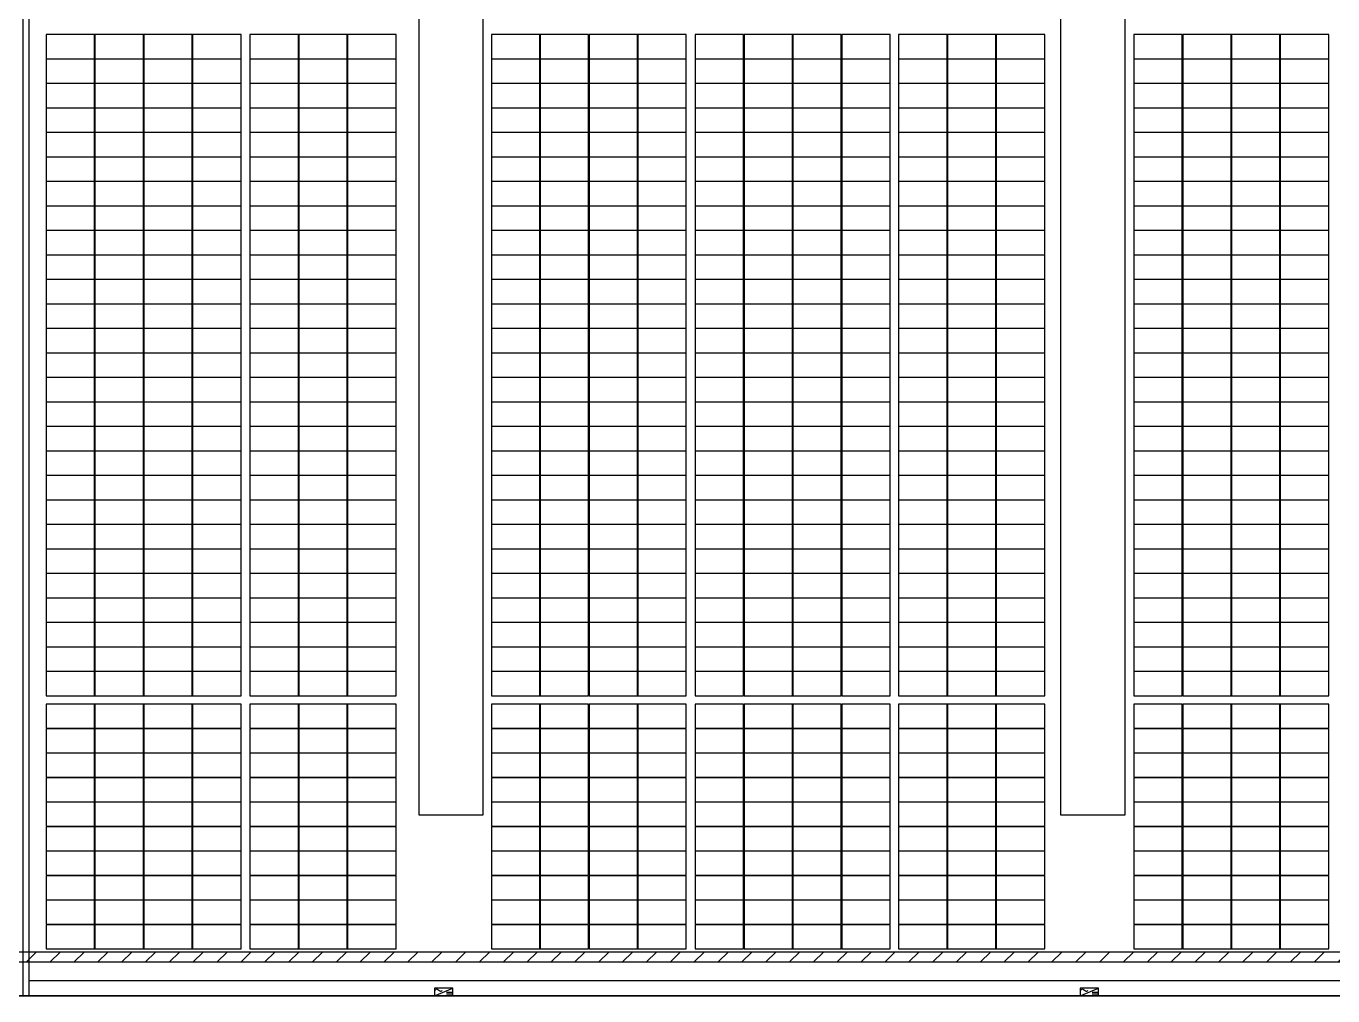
# Model space of a CAD drawing. Header units: millimetres. Extents: x 1218 to 2690, y 1163 to 1758.
# Drawn here: x 1961.8 to 2023.3, y 1336.4 to 1382.1 of the extents above; entities that cross this region are included whole.
import ezdxf

# ---------------------------------------------------------------- set-up
doc = ezdxf.new("R2010")
doc.units = ezdxf.units.MM
for name, color, linetype in [('WALL', 9, 'Continuous'), ('单元区域外轮廓', 7, 'ByLayer'), ('屋脊线', 7, 'ByLayer'), ('组件', 7, 'ByLayer'), ('运维走道板', 1, 'Continuous'), ('逆变器', 7, 'ByLayer'), ('障碍物', 7, 'ByLayer')]:
    doc.layers.add(name, color=color, linetype=linetype)

# ---------------------------------------------------------------- blocks, each defined once
blk = doc.blocks.new('DT1')
at = {"layer": 'WALL'}
blk.add_line((78159.9, 1865403.7), (1243359.9, 1865403.7), dxfattribs=at)
blk.add_lwpolyline([(754509.9, 1865403.7), (754509.9, 2022803.7), (754209.9, 2022803.7), (754209.9, 1865403.7)], close=True, dxfattribs=at)
for points in [[(775859.9, 1930603.7), (775859.9, 1873903.7), (772859.9, 1873903.7), (772859.9, 1930603.7), (775859.9, 1930603.7)], [(806059.9, 1927803.7), (806059.9, 1873903.7), (803059.9, 1873903.7), (803059.9, 1927803.7), (806059.9, 1927803.7)], [(875409.9, 1866103.7), (754509.9, 1866103.7)]]:
    blk.add_lwpolyline(points, dxfattribs=at)
blk = doc.blocks.new('*U582')
at = {"layer": '单元区域外轮廓', "color": 2}
blk.add_polyline3d([(582600, -78700, 12000), (-582600, -78700, 12000), (-582600, 78700, 12000), (582600, 78700, 12000)], close=True, dxfattribs=at)
at = {"flags": 1}
for tag in ['unit_id', 'unit_name', 'parapet_height', 'ground_elevation', 'is_enable_parapet']:
    blk.add_attdef(tag, (0, 0), '', height=2.5, dxfattribs=at)
blk = doc.blocks.new('*U583')
at = {"layer": '屋脊线', "color": 30}
blk.add_line((-582600, -78700, 12000), (582600, -78700, 12000), dxfattribs=at)
at = {"flags": 1}
for tag in ['unit_id', 'unit_name']:
    blk.add_attdef(tag, (0, 0), '', height=2.5, dxfattribs=at)
blk = doc.blocks.new('*U584')
at = {"color": 0}
blk.add_polyline3d([(0, 0, 0), (227.8, 0, 0), (227.8, 113.3, 5.8), (0, 113.3, 5.8)], close=True, dxfattribs=at)
at = {"flags": 1}
for tag in ['mounting-hole-spacing1', 'mounting-hole-spacing2', 'module-material', 'vmpo', 'voco', 'silicon-material', 'panel-length', 'panel-width', 'panel-height', 'userid', 'theme', 'note', 'name', 'pmax', 'company-name', 'id', 'impo', 'isco']:
    blk.add_attdef(tag, (0, 0), '', height=2.5, dxfattribs=at)
blk = doc.blocks.new('*U585')
at = {"layer": '组件', "color": 13}
for p in [(9454.2, -3461.5, 1434.1), (9684, -3461.5, 1434.1), (9913.8, -3461.5, 1434.1), (10143.6, -3461.5, 1434.1), (9454.2, -3576.8, 1428.2), (9684, -3576.8, 1428.2), (9913.8, -3576.8, 1428.2), (10143.6, -3576.8, 1428.2), (9454.2, -3692, 1422.4), (9684, -3692, 1422.4), (9913.8, -3692, 1422.4), (10143.6, -3692, 1422.4), (9454.2, -3807.3, 1416.5), (9684, -3807.3, 1416.5), (9913.8, -3807.3, 1416.5), (10143.6, -3807.3, 1416.5), (9454.2, -3922.5, 1410.7), (9684, -3922.5, 1410.7), (9913.8, -3922.5, 1410.7), (10143.6, -3922.5, 1410.7), (9454.2, -4037.8, 1404.8), (9684, -4037.8, 1404.8), (9913.8, -4037.8, 1404.8), (10143.6, -4037.8, 1404.8), (9454.2, -4153, 1398.9), (9684, -4153, 1398.9), (9913.8, -4153, 1398.9), (10143.6, -4153, 1398.9), (9454.2, -4268.3, 1393.1), (9684, -4268.3, 1393.1), (9913.8, -4268.3, 1393.1), (10143.6, -4268.3, 1393.1), (9454.2, -4383.5, 1387.2), (9684, -4383.5, 1387.2), (9913.8, -4383.5, 1387.2), (10143.6, -4383.5, 1387.2), (9454.2, -4498.8, 1381.4), (9684, -4498.8, 1381.4), (9913.8, -4498.8, 1381.4), (10143.6, -4498.8, 1381.4), (9454.2, -4614, 1375.5), (9684, -4614, 1375.5), (9913.8, -4614, 1375.5), (10143.6, -4614, 1375.5), (9454.2, -4729.3, 1369.6), (9684, -4729.3, 1369.6), (9913.8, -4729.3, 1369.6), (10143.6, -4729.3, 1369.6), (9454.2, -4844.5, 1363.8), (9684, -4844.5, 1363.8), (9913.8, -4844.5, 1363.8), (10143.6, -4844.5, 1363.8), (9454.2, -4959.8, 1357.9), (9684, -4959.8, 1357.9), (9913.8, -4959.8, 1357.9), (10143.6, -4959.8, 1357.9), (9454.2, -5075.1, 1352.1), (9684, -5075.1, 1352.1), (9913.8, -5075.1, 1352.1), (10143.6, -5075.1, 1352.1), (9454.2, -5190.3, 1346.2), (9684, -5190.3, 1346.2), (9913.8, -5190.3, 1346.2), (10143.6, -5190.3, 1346.2), (9454.2, -5305.6, 1340.3), (9684, -5305.6, 1340.3), (9913.8, -5305.6, 1340.3), (10143.6, -5305.6, 1340.3), (9454.2, -5420.8, 1334.5), (9684, -5420.8, 1334.5), (9913.8, -5420.8, 1334.5), (10143.6, -5420.8, 1334.5), (9454.2, -5536.1, 1328.6), (9684, -5536.1, 1328.6), (9913.8, -5536.1, 1328.6), (10143.6, -5536.1, 1328.6), (9454.2, -5651.3, 1322.8), (9684, -5651.3, 1322.8), (9913.8, -5651.3, 1322.8), (10143.6, -5651.3, 1322.8), (9454.2, -5766.6, 1316.9), (9684, -5766.6, 1316.9), (9913.8, -5766.6, 1316.9), (10143.6, -5766.6, 1316.9), (9454.2, -5881.8, 1311.1), (9684, -5881.8, 1311.1), (9913.8, -5881.8, 1311.1), (10143.6, -5881.8, 1311.1), (9454.2, -5997.1, 1305.2), (9684, -5997.1, 1305.2), (9913.8, -5997.1, 1305.2), (10143.6, -5997.1, 1305.2), (9454.2, -6112.3, 1299.3), (9684, -6112.3, 1299.3), (9913.8, -6112.3, 1299.3), (10143.6, -6112.3, 1299.3), (9454.2, -6227.6, 1293.5), (9684, -6227.6, 1293.5), (9913.8, -6227.6, 1293.5), (10143.6, -6227.6, 1293.5), (9454.2, -6342.8, 1287.6), (9684, -6342.8, 1287.6), (9913.8, -6342.8, 1287.6), (10143.6, -6342.8, 1287.6), (9454.2, -6458.1, 1281.8), (9684, -6458.1, 1281.8), (9913.8, -6458.1, 1281.8), (10143.6, -6458.1, 1281.8), (9454.2, -6611.3, 1274), (9684, -6611.3, 1274), (9913.8, -6611.3, 1274), (10143.6, -6611.3, 1274), (10413.4, -6611.3, 1274), (9454.2, -6726.5, 1268.1), (9684, -6726.5, 1268.1), (9913.8, -6726.5, 1268.1), (10143.6, -6726.5, 1268.1), (10413.4, -6726.5, 1268.1), (9454.2, -6841.8, 1262.3), (9684, -6841.8, 1262.3), (9913.8, -6841.8, 1262.3), (10143.6, -6841.8, 1262.3), (10413.4, -6841.8, 1262.3), (9454.2, -6957, 1256.4), (9684, -6957, 1256.4), (9913.8, -6957, 1256.4), (10143.6, -6957, 1256.4), (10413.4, -6957, 1256.4), (9454.2, -7072.3, 1250.6), (9684, -7072.3, 1250.6), (9913.8, -7072.3, 1250.6), (10143.6, -7072.3, 1250.6), (10413.4, -7072.3, 1250.6), (10643.2, -7072.3, 1250.6), (9454.2, -7187.5, 1244.7), (9684, -7187.5, 1244.7), (9913.8, -7187.5, 1244.7), (10143.6, -7187.5, 1244.7), (10413.4, -7187.5, 1244.7), (10643.2, -7187.5, 1244.7), (9454.2, -7302.8, 1238.8), (9684, -7302.8, 1238.8), (9913.8, -7302.8, 1238.8), (10143.6, -7302.8, 1238.8), (10413.4, -7302.8, 1238.8), (10643.2, -7302.8, 1238.8), (9454.2, -7418, 1233), (9684, -7418, 1233), (9913.8, -7418, 1233), (10143.6, -7418, 1233), (10413.4, -7418, 1233), (10643.2, -7418, 1233), (9454.2, -7533.3, 1227.1), (9684, -7533.3, 1227.1), (9913.8, -7533.3, 1227.1), (10143.6, -7533.3, 1227.1), (10413.4, -7533.3, 1227.1), (10643.2, -7533.3, 1227.1), (9454.2, -7648.5, 1221.3), (9684, -7648.5, 1221.3), (9913.8, -7648.5, 1221.3), (10143.6, -7648.5, 1221.3), (10413.4, -7648.5, 1221.3), (10643.2, -7648.5, 1221.3)]:
    blk.add_blockref('*U584', p, dxfattribs=at)
at = {"layer": '组件', "color": 41}
for p in [(10413.4, -3461.5, 1434.1), (10643.2, -3461.5, 1434.1), (10873, -3461.5, 1434.1), (11549.6, -3461.5, 1434.1), (11779.4, -3461.5, 1434.1), (12009.2, -3461.5, 1434.1), (12239, -3461.5, 1434.1), (12508.8, -3461.5, 1434.1), (12738.6, -3461.5, 1434.1), (12968.4, -3461.5, 1434.1), (13198.2, -3461.5, 1434.1), (13466.2, -3461.5, 1434.1), (10413.4, -3576.8, 1428.2), (10643.2, -3576.8, 1428.2), (10873, -3576.8, 1428.2), (11549.6, -3576.8, 1428.2), (11779.4, -3576.8, 1428.2), (12009.2, -3576.8, 1428.2), (12239, -3576.8, 1428.2), (12508.8, -3576.8, 1428.2), (12738.6, -3576.8, 1428.2), (12968.4, -3576.8, 1428.2), (13198.2, -3576.8, 1428.2), (13466.2, -3576.8, 1428.2), (10413.4, -3692, 1422.4), (10643.2, -3692, 1422.4), (10873, -3692, 1422.4), (11549.6, -3692, 1422.4), (11779.4, -3692, 1422.4), (12009.2, -3692, 1422.4), (12239, -3692, 1422.4), (12508.8, -3692, 1422.4), (12738.6, -3692, 1422.4), (12968.4, -3692, 1422.4), (13198.2, -3692, 1422.4), (13466.2, -3692, 1422.4), (10413.4, -3807.3, 1416.5), (10643.2, -3807.3, 1416.5), (10873, -3807.3, 1416.5), (11549.6, -3807.3, 1416.5), (11779.4, -3807.3, 1416.5), (12009.2, -3807.3, 1416.5), (12239, -3807.3, 1416.5), (12508.8, -3807.3, 1416.5), (12738.6, -3807.3, 1416.5), (12968.4, -3807.3, 1416.5), (13198.2, -3807.3, 1416.5), (13466.2, -3807.3, 1416.5), (10413.4, -3922.5, 1410.7), (10643.2, -3922.5, 1410.7), (10873, -3922.5, 1410.7), (11549.6, -3922.5, 1410.7), (11779.4, -3922.5, 1410.7), (12009.2, -3922.5, 1410.7), (12239, -3922.5, 1410.7), (12508.8, -3922.5, 1410.7), (12738.6, -3922.5, 1410.7), (12968.4, -3922.5, 1410.7), (13198.2, -3922.5, 1410.7), (13466.2, -3922.5, 1410.7), (10413.4, -4037.8, 1404.8), (10643.2, -4037.8, 1404.8), (10873, -4037.8, 1404.8), (11549.6, -4037.8, 1404.8), (11779.4, -4037.8, 1404.8), (12009.2, -4037.8, 1404.8), (12239, -4037.8, 1404.8), (12508.8, -4037.8, 1404.8), (12738.6, -4037.8, 1404.8), (12968.4, -4037.8, 1404.8), (13198.2, -4037.8, 1404.8), (13466.2, -4037.8, 1404.8), (10413.4, -4153, 1398.9), (10643.2, -4153, 1398.9), (10873, -4153, 1398.9), (11549.6, -4153, 1398.9), (11779.4, -4153, 1398.9), (12009.2, -4153, 1398.9), (12239, -4153, 1398.9), (12508.8, -4153, 1398.9), (12738.6, -4153, 1398.9), (12968.4, -4153, 1398.9), (13198.2, -4153, 1398.9), (13466.2, -4153, 1398.9), (10413.4, -4268.3, 1393.1), (10643.2, -4268.3, 1393.1), (10873, -4268.3, 1393.1), (11549.6, -4268.3, 1393.1), (11779.4, -4268.3, 1393.1), (12009.2, -4268.3, 1393.1), (12239, -4268.3, 1393.1), (12508.8, -4268.3, 1393.1), (12738.6, -4268.3, 1393.1), (12968.4, -4268.3, 1393.1), (13198.2, -4268.3, 1393.1), (13466.2, -4268.3, 1393.1), (10413.4, -4383.5, 1387.2), (10643.2, -4383.5, 1387.2), (10873, -4383.5, 1387.2), (11549.6, -4383.5, 1387.2), (11779.4, -4383.5, 1387.2), (12009.2, -4383.5, 1387.2), (12239, -4383.5, 1387.2), (12508.8, -4383.5, 1387.2), (12738.6, -4383.5, 1387.2), (12968.4, -4383.5, 1387.2), (13198.2, -4383.5, 1387.2), (13466.2, -4383.5, 1387.2), (10413.4, -4498.8, 1381.4), (10643.2, -4498.8, 1381.4), (10873, -4498.8, 1381.4), (11549.6, -4498.8, 1381.4), (11779.4, -4498.8, 1381.4), (12009.2, -4498.8, 1381.4), (12239, -4498.8, 1381.4), (12508.8, -4498.8, 1381.4), (12738.6, -4498.8, 1381.4), (12968.4, -4498.8, 1381.4), (13198.2, -4498.8, 1381.4), (13466.2, -4498.8, 1381.4), (10413.4, -4614, 1375.5), (10643.2, -4614, 1375.5), (10873, -4614, 1375.5), (11549.6, -4614, 1375.5), (11779.4, -4614, 1375.5), (12009.2, -4614, 1375.5), (12239, -4614, 1375.5), (12508.8, -4614, 1375.5), (12738.6, -4614, 1375.5), (12968.4, -4614, 1375.5), (13198.2, -4614, 1375.5), (13466.2, -4614, 1375.5), (10413.4, -4729.3, 1369.6), (10643.2, -4729.3, 1369.6), (10873, -4729.3, 1369.6), (11549.6, -4729.3, 1369.6), (11779.4, -4729.3, 1369.6), (12009.2, -4729.3, 1369.6), (12239, -4729.3, 1369.6), (12508.8, -4729.3, 1369.6), (12738.6, -4729.3, 1369.6), (12968.4, -4729.3, 1369.6), (13198.2, -4729.3, 1369.6), (13466.2, -4729.3, 1369.6), (10413.4, -4844.5, 1363.8), (10643.2, -4844.5, 1363.8), (10873, -4844.5, 1363.8), (11549.6, -4844.5, 1363.8), (11779.4, -4844.5, 1363.8), (12009.2, -4844.5, 1363.8), (12239, -4844.5, 1363.8), (12508.8, -4844.5, 1363.8), (12738.6, -4844.5, 1363.8), (12968.4, -4844.5, 1363.8), (13198.2, -4844.5, 1363.8), (13466.2, -4844.5, 1363.8), (10413.4, -4959.8, 1357.9), (10643.2, -4959.8, 1357.9), (10873, -4959.8, 1357.9), (11549.6, -4959.8, 1357.9), (11779.4, -4959.8, 1357.9), (12009.2, -4959.8, 1357.9), (12239, -4959.8, 1357.9), (12508.8, -4959.8, 1357.9), (12738.6, -4959.8, 1357.9), (12968.4, -4959.8, 1357.9), (13198.2, -4959.8, 1357.9), (13466.2, -4959.8, 1357.9), (10413.4, -5075.1, 1352.1), (10643.2, -5075.1, 1352.1), (10873, -5075.1, 1352.1), (11549.6, -5075.1, 1352.1), (11779.4, -5075.1, 1352.1), (12009.2, -5075.1, 1352.1), (12239, -5075.1, 1352.1), (12508.8, -5075.1, 1352.1), (12738.6, -5075.1, 1352.1), (12968.4, -5075.1, 1352.1), (13198.2, -5075.1, 1352.1), (13466.2, -5075.1, 1352.1), (10413.4, -5190.3, 1346.2), (10643.2, -5190.3, 1346.2), (10873, -5190.3, 1346.2), (11549.6, -5190.3, 1346.2), (11779.4, -5190.3, 1346.2), (12009.2, -5190.3, 1346.2), (12239, -5190.3, 1346.2), (12508.8, -5190.3, 1346.2), (12738.6, -5190.3, 1346.2), (12968.4, -5190.3, 1346.2), (13198.2, -5190.3, 1346.2), (13466.2, -5190.3, 1346.2), (10413.4, -5305.6, 1340.3), (10643.2, -5305.6, 1340.3), (10873, -5305.6, 1340.3), (11549.6, -5305.6, 1340.3), (11779.4, -5305.6, 1340.3), (12009.2, -5305.6, 1340.3), (12239, -5305.6, 1340.3), (12508.8, -5305.6, 1340.3), (12738.6, -5305.6, 1340.3), (12968.4, -5305.6, 1340.3), (13198.2, -5305.6, 1340.3), (13466.2, -5305.6, 1340.3), (10413.4, -5420.8, 1334.5), (10643.2, -5420.8, 1334.5), (10873, -5420.8, 1334.5), (11549.6, -5420.8, 1334.5), (11779.4, -5420.8, 1334.5), (12009.2, -5420.8, 1334.5), (12239, -5420.8, 1334.5), (12508.8, -5420.8, 1334.5), (12738.6, -5420.8, 1334.5), (12968.4, -5420.8, 1334.5), (13198.2, -5420.8, 1334.5), (13466.2, -5420.8, 1334.5), (10413.4, -5536.1, 1328.6), (10643.2, -5536.1, 1328.6), (10873, -5536.1, 1328.6), (11549.6, -5536.1, 1328.6), (11779.4, -5536.1, 1328.6), (12009.2, -5536.1, 1328.6), (12239, -5536.1, 1328.6), (12508.8, -5536.1, 1328.6), (12738.6, -5536.1, 1328.6), (12968.4, -5536.1, 1328.6), (13198.2, -5536.1, 1328.6), (13466.2, -5536.1, 1328.6), (10413.4, -5651.3, 1322.8), (10643.2, -5651.3, 1322.8), (10873, -5651.3, 1322.8), (11549.6, -5651.3, 1322.8), (11779.4, -5651.3, 1322.8), (12009.2, -5651.3, 1322.8), (12239, -5651.3, 1322.8), (12508.8, -5651.3, 1322.8), (12738.6, -5651.3, 1322.8), (12968.4, -5651.3, 1322.8), (13198.2, -5651.3, 1322.8), (13466.2, -5651.3, 1322.8), (10413.4, -5766.6, 1316.9), (10643.2, -5766.6, 1316.9), (10873, -5766.6, 1316.9), (11549.6, -5766.6, 1316.9), (11779.4, -5766.6, 1316.9), (12009.2, -5766.6, 1316.9), (12239, -5766.6, 1316.9), (12508.8, -5766.6, 1316.9), (12738.6, -5766.6, 1316.9), (12968.4, -5766.6, 1316.9), (13198.2, -5766.6, 1316.9), (13466.2, -5766.6, 1316.9), (10413.4, -5881.8, 1311.1), (10643.2, -5881.8, 1311.1), (10873, -5881.8, 1311.1), (11549.6, -5881.8, 1311.1), (11779.4, -5881.8, 1311.1), (12009.2, -5881.8, 1311.1), (12239, -5881.8, 1311.1), (12508.8, -5881.8, 1311.1), (12738.6, -5881.8, 1311.1), (12968.4, -5881.8, 1311.1), (13198.2, -5881.8, 1311.1), (13466.2, -5881.8, 1311.1), (10413.4, -5997.1, 1305.2), (10643.2, -5997.1, 1305.2), (10873, -5997.1, 1305.2), (11549.6, -5997.1, 1305.2), (11779.4, -5997.1, 1305.2), (12009.2, -5997.1, 1305.2), (12239, -5997.1, 1305.2), (12508.8, -5997.1, 1305.2), (12738.6, -5997.1, 1305.2), (12968.4, -5997.1, 1305.2), (13198.2, -5997.1, 1305.2), (13466.2, -5997.1, 1305.2), (10413.4, -6112.3, 1299.3), (10643.2, -6112.3, 1299.3), (10873, -6112.3, 1299.3), (11549.6, -6112.3, 1299.3), (11779.4, -6112.3, 1299.3), (12009.2, -6112.3, 1299.3), (12239, -6112.3, 1299.3), (12508.8, -6112.3, 1299.3), (12738.6, -6112.3, 1299.3), (12968.4, -6112.3, 1299.3), (13198.2, -6112.3, 1299.3), (13466.2, -6112.3, 1299.3), (10413.4, -6227.6, 1293.5), (10643.2, -6227.6, 1293.5), (10873, -6227.6, 1293.5), (11549.6, -6227.6, 1293.5), (11779.4, -6227.6, 1293.5), (12009.2, -6227.6, 1293.5), (12239, -6227.6, 1293.5), (12508.8, -6227.6, 1293.5), (12738.6, -6227.6, 1293.5), (12968.4, -6227.6, 1293.5), (13198.2, -6227.6, 1293.5), (13466.2, -6227.6, 1293.5), (10413.4, -6342.8, 1287.6), (10643.2, -6342.8, 1287.6), (10873, -6342.8, 1287.6), (11549.6, -6342.8, 1287.6), (11779.4, -6342.8, 1287.6), (12009.2, -6342.8, 1287.6), (12239, -6342.8, 1287.6), (12508.8, -6342.8, 1287.6), (12738.6, -6342.8, 1287.6), (12968.4, -6342.8, 1287.6), (13198.2, -6342.8, 1287.6), (13466.2, -6342.8, 1287.6), (10413.4, -6458.1, 1281.8), (10643.2, -6458.1, 1281.8), (10873, -6458.1, 1281.8), (11549.6, -6458.1, 1281.8), (11779.4, -6458.1, 1281.8), (12009.2, -6458.1, 1281.8), (12239, -6458.1, 1281.8), (12508.8, -6458.1, 1281.8), (12738.6, -6458.1, 1281.8), (12968.4, -6458.1, 1281.8), (13198.2, -6458.1, 1281.8), (13466.2, -6458.1, 1281.8), (10643.2, -6611.3, 1274), (10873, -6611.3, 1274), (11549.6, -6611.3, 1274), (11779.4, -6611.3, 1274), (12009.2, -6611.3, 1274), (12239, -6611.3, 1274), (12508.8, -6611.3, 1274), (12738.6, -6611.3, 1274), (12968.4, -6611.3, 1274), (13198.2, -6611.3, 1274), (13466.2, -6611.3, 1274), (10643.2, -6726.5, 1268.1), (10873, -6726.5, 1268.1), (11549.6, -6726.5, 1268.1), (11779.4, -6726.5, 1268.1), (12009.2, -6726.5, 1268.1), (12239, -6726.5, 1268.1), (12508.8, -6726.5, 1268.1), (12738.6, -6726.5, 1268.1), (12968.4, -6726.5, 1268.1), (13198.2, -6726.5, 1268.1), (13466.2, -6726.5, 1268.1), (10643.2, -6841.8, 1262.3), (10873, -6841.8, 1262.3), (11549.6, -6841.8, 1262.3), (11779.4, -6841.8, 1262.3), (12009.2, -6841.8, 1262.3), (12239, -6841.8, 1262.3), (12508.8, -6841.8, 1262.3), (12738.6, -6841.8, 1262.3), (12968.4, -6841.8, 1262.3), (13198.2, -6841.8, 1262.3), (13466.2, -6841.8, 1262.3), (10643.2, -6957, 1256.4), (10873, -6957, 1256.4), (11549.6, -6957, 1256.4), (11779.4, -6957, 1256.4), (12009.2, -6957, 1256.4), (12239, -6957, 1256.4), (12508.8, -6957, 1256.4), (12738.6, -6957, 1256.4), (12968.4, -6957, 1256.4), (13198.2, -6957, 1256.4), (13466.2, -6957, 1256.4), (10873, -7072.3, 1250.6), (11549.6, -7072.3, 1250.6), (11779.4, -7072.3, 1250.6), (12009.2, -7072.3, 1250.6), (12239, -7072.3, 1250.6), (12508.8, -7072.3, 1250.6), (12738.6, -7072.3, 1250.6), (12968.4, -7072.3, 1250.6), (13198.2, -7072.3, 1250.6), (13466.2, -7072.3, 1250.6), (10873, -7187.5, 1244.7), (11549.6, -7187.5, 1244.7), (11779.4, -7187.5, 1244.7), (12009.2, -7187.5, 1244.7), (12239, -7187.5, 1244.7), (12508.8, -7187.5, 1244.7), (12738.6, -7187.5, 1244.7), (12968.4, -7187.5, 1244.7), (13198.2, -7187.5, 1244.7), (13466.2, -7187.5, 1244.7), (10873, -7302.8, 1238.8), (11549.6, -7302.8, 1238.8), (11779.4, -7302.8, 1238.8), (12009.2, -7302.8, 1238.8), (12239, -7302.8, 1238.8), (12508.8, -7302.8, 1238.8), (12738.6, -7302.8, 1238.8), (12968.4, -7302.8, 1238.8), (13198.2, -7302.8, 1238.8), (13466.2, -7302.8, 1238.8), (13696, -7302.8, 1238.8), (10873, -7418, 1233), (11549.6, -7418, 1233), (11779.4, -7418, 1233), (12009.2, -7418, 1233), (12239, -7418, 1233), (12508.8, -7418, 1233), (12738.6, -7418, 1233), (12968.4, -7418, 1233), (13198.2, -7418, 1233), (13466.2, -7418, 1233), (13696, -7418, 1233), (10873, -7533.3, 1227.1), (11549.6, -7533.3, 1227.1), (11779.4, -7533.3, 1227.1), (12009.2, -7533.3, 1227.1), (12239, -7533.3, 1227.1), (12508.8, -7533.3, 1227.1), (12738.6, -7533.3, 1227.1), (12968.4, -7533.3, 1227.1), (13198.2, -7533.3, 1227.1), (13466.2, -7533.3, 1227.1), (13696, -7533.3, 1227.1), (10873, -7648.5, 1221.3), (11549.6, -7648.5, 1221.3), (11779.4, -7648.5, 1221.3), (12009.2, -7648.5, 1221.3), (12239, -7648.5, 1221.3), (12508.8, -7648.5, 1221.3), (12738.6, -7648.5, 1221.3), (12968.4, -7648.5, 1221.3), (13198.2, -7648.5, 1221.3), (13466.2, -7648.5, 1221.3), (13696, -7648.5, 1221.3)]:
    blk.add_blockref('*U584', p, dxfattribs=at)
at = {"layer": '组件', "color": 60}
for p in [(13696, -3461.5, 1434.1), (13925.8, -3461.5, 1434.1), (14573.1, -3461.5, 1434.1), (14802.9, -3461.5, 1434.1), (15032.7, -3461.5, 1434.1), (15262.5, -3461.5, 1434.1), (13696, -3576.8, 1428.2), (13925.8, -3576.8, 1428.2), (14573.1, -3576.8, 1428.2), (14802.9, -3576.8, 1428.2), (15032.7, -3576.8, 1428.2), (15262.5, -3576.8, 1428.2), (13696, -3692, 1422.4), (13925.8, -3692, 1422.4), (14573.1, -3692, 1422.4), (14802.9, -3692, 1422.4), (15032.7, -3692, 1422.4), (15262.5, -3692, 1422.4), (13696, -3807.3, 1416.5), (13925.8, -3807.3, 1416.5), (14573.1, -3807.3, 1416.5), (14802.9, -3807.3, 1416.5), (15032.7, -3807.3, 1416.5), (15262.5, -3807.3, 1416.5), (13696, -3922.5, 1410.7), (13925.8, -3922.5, 1410.7), (14573.1, -3922.5, 1410.7), (14802.9, -3922.5, 1410.7), (15032.7, -3922.5, 1410.7), (15262.5, -3922.5, 1410.7), (13696, -4037.8, 1404.8), (13925.8, -4037.8, 1404.8), (14573.1, -4037.8, 1404.8), (14802.9, -4037.8, 1404.8), (15032.7, -4037.8, 1404.8), (15262.5, -4037.8, 1404.8), (13696, -4153, 1398.9), (13925.8, -4153, 1398.9), (14573.1, -4153, 1398.9), (14802.9, -4153, 1398.9), (15032.7, -4153, 1398.9), (15262.5, -4153, 1398.9), (13696, -4268.3, 1393.1), (13925.8, -4268.3, 1393.1), (14573.1, -4268.3, 1393.1), (14802.9, -4268.3, 1393.1), (15032.7, -4268.3, 1393.1), (15262.5, -4268.3, 1393.1), (13696, -4383.5, 1387.2), (13925.8, -4383.5, 1387.2), (14573.1, -4383.5, 1387.2), (14802.9, -4383.5, 1387.2), (15032.7, -4383.5, 1387.2), (15262.5, -4383.5, 1387.2), (13696, -4498.8, 1381.4), (13925.8, -4498.8, 1381.4), (14573.1, -4498.8, 1381.4), (14802.9, -4498.8, 1381.4), (15032.7, -4498.8, 1381.4), (15262.5, -4498.8, 1381.4), (13696, -4614, 1375.5), (13925.8, -4614, 1375.5), (14573.1, -4614, 1375.5), (14802.9, -4614, 1375.5), (15032.7, -4614, 1375.5), (15262.5, -4614, 1375.5), (13696, -4729.3, 1369.6), (13925.8, -4729.3, 1369.6), (14573.1, -4729.3, 1369.6), (14802.9, -4729.3, 1369.6), (15032.7, -4729.3, 1369.6), (15262.5, -4729.3, 1369.6), (13696, -4844.5, 1363.8), (13925.8, -4844.5, 1363.8), (14573.1, -4844.5, 1363.8), (14802.9, -4844.5, 1363.8), (15032.7, -4844.5, 1363.8), (15262.5, -4844.5, 1363.8), (13696, -4959.8, 1357.9), (13925.8, -4959.8, 1357.9), (14573.1, -4959.8, 1357.9), (14802.9, -4959.8, 1357.9), (15032.7, -4959.8, 1357.9), (15262.5, -4959.8, 1357.9), (13696, -5075.1, 1352.1), (13925.8, -5075.1, 1352.1), (14573.1, -5075.1, 1352.1), (14802.9, -5075.1, 1352.1), (15032.7, -5075.1, 1352.1), (15262.5, -5075.1, 1352.1), (13696, -5190.3, 1346.2), (13925.8, -5190.3, 1346.2), (14573.1, -5190.3, 1346.2), (14802.9, -5190.3, 1346.2), (15032.7, -5190.3, 1346.2), (15262.5, -5190.3, 1346.2), (13696, -5305.6, 1340.3), (13925.8, -5305.6, 1340.3), (14573.1, -5305.6, 1340.3), (14802.9, -5305.6, 1340.3), (15032.7, -5305.6, 1340.3), (15262.5, -5305.6, 1340.3), (13696, -5420.8, 1334.5), (13925.8, -5420.8, 1334.5), (14573.1, -5420.8, 1334.5), (14802.9, -5420.8, 1334.5), (15032.7, -5420.8, 1334.5), (15262.5, -5420.8, 1334.5), (13696, -5536.1, 1328.6), (13925.8, -5536.1, 1328.6), (14573.1, -5536.1, 1328.6), (14802.9, -5536.1, 1328.6), (15032.7, -5536.1, 1328.6), (15262.5, -5536.1, 1328.6), (13696, -5651.3, 1322.8), (13925.8, -5651.3, 1322.8), (14573.1, -5651.3, 1322.8), (14802.9, -5651.3, 1322.8), (15032.7, -5651.3, 1322.8), (15262.5, -5651.3, 1322.8), (13696, -5766.6, 1316.9), (13925.8, -5766.6, 1316.9), (14573.1, -5766.6, 1316.9), (14802.9, -5766.6, 1316.9), (15032.7, -5766.6, 1316.9), (15262.5, -5766.6, 1316.9), (13696, -5881.8, 1311.1), (13925.8, -5881.8, 1311.1), (14573.1, -5881.8, 1311.1), (14802.9, -5881.8, 1311.1), (15032.7, -5881.8, 1311.1), (15262.5, -5881.8, 1311.1), (13696, -5997.1, 1305.2), (13925.8, -5997.1, 1305.2), (14573.1, -5997.1, 1305.2), (14802.9, -5997.1, 1305.2), (15032.7, -5997.1, 1305.2), (15262.5, -5997.1, 1305.2), (13696, -6112.3, 1299.3), (13925.8, -6112.3, 1299.3), (14573.1, -6112.3, 1299.3), (14802.9, -6112.3, 1299.3), (15032.7, -6112.3, 1299.3), (15262.5, -6112.3, 1299.3), (13696, -6227.6, 1293.5), (13925.8, -6227.6, 1293.5), (14573.1, -6227.6, 1293.5), (14802.9, -6227.6, 1293.5), (15032.7, -6227.6, 1293.5), (15262.5, -6227.6, 1293.5), (13696, -6342.8, 1287.6), (13925.8, -6342.8, 1287.6), (14573.1, -6342.8, 1287.6), (14802.9, -6342.8, 1287.6), (15032.7, -6342.8, 1287.6), (15262.5, -6342.8, 1287.6), (13696, -6458.1, 1281.8), (13925.8, -6458.1, 1281.8), (14573.1, -6458.1, 1281.8), (14802.9, -6458.1, 1281.8), (15032.7, -6458.1, 1281.8), (15262.5, -6458.1, 1281.8), (13696, -6611.3, 1274), (13925.8, -6611.3, 1274), (14573.1, -6611.3, 1274), (14802.9, -6611.3, 1274), (15032.7, -6611.3, 1274), (15262.5, -6611.3, 1274), (13696, -6726.5, 1268.1), (13925.8, -6726.5, 1268.1), (14573.1, -6726.5, 1268.1), (14802.9, -6726.5, 1268.1), (15032.7, -6726.5, 1268.1), (15262.5, -6726.5, 1268.1), (13696, -6841.8, 1262.3), (13925.8, -6841.8, 1262.3), (14573.1, -6841.8, 1262.3), (14802.9, -6841.8, 1262.3), (15032.7, -6841.8, 1262.3), (15262.5, -6841.8, 1262.3), (13696, -6957, 1256.4), (13925.8, -6957, 1256.4), (14573.1, -6957, 1256.4), (14802.9, -6957, 1256.4), (15032.7, -6957, 1256.4), (15262.5, -6957, 1256.4), (13696, -7072.3, 1250.6), (13925.8, -7072.3, 1250.6), (14573.1, -7072.3, 1250.6), (14802.9, -7072.3, 1250.6), (15032.7, -7072.3, 1250.6), (15262.5, -7072.3, 1250.6), (13696, -7187.5, 1244.7), (13925.8, -7187.5, 1244.7), (14573.1, -7187.5, 1244.7), (14802.9, -7187.5, 1244.7), (15032.7, -7187.5, 1244.7), (15262.5, -7187.5, 1244.7), (13925.8, -7302.8, 1238.8), (14573.1, -7302.8, 1238.8), (14802.9, -7302.8, 1238.8), (15032.7, -7302.8, 1238.8), (15262.5, -7302.8, 1238.8), (13925.8, -7418, 1233), (14573.1, -7418, 1233), (14802.9, -7418, 1233), (15032.7, -7418, 1233), (15262.5, -7418, 1233), (13925.8, -7533.3, 1227.1), (14573.1, -7533.3, 1227.1), (14802.9, -7533.3, 1227.1), (15032.7, -7533.3, 1227.1), (15262.5, -7533.3, 1227.1), (13925.8, -7648.5, 1221.3), (14573.1, -7648.5, 1221.3), (14802.9, -7648.5, 1221.3), (15032.7, -7648.5, 1221.3), (15262.5, -7648.5, 1221.3)]:
    blk.add_blockref('*U584', p, dxfattribs=at)
at = {"flags": 1}
for tag in ['offset-x', 'offset-y', 'mode', 'tilt', 'azimuth', 'align', 'array-mode', 'panel-x', 'panel-y', 'panel-per-row', 'bracket-type', 'bracket-value', 'row-per-array']:
    blk.add_attdef(tag, (0, 0), '', height=2.5, dxfattribs=at)
blk = doc.blocks.new('*U631', base_point=(43.5, 18.1))
at = {"color": 0}
for p, q in [((0, 0), (87, 36.1)), ((56.7, 18.2), (81.7, 18.2)), ((56.7, 9.6), (81.7, 9.6))]:
    blk.add_line(p, q, dxfattribs=at)
blk.add_lwpolyline([(0, 0), (87, 0), (87, 36.1), (0, 36.1)], close=True, dxfattribs=at)
blk.add_lwpolyline([(4.7, 27, -0.6815), (15.8, 30.2), (25.5, 23.7, 0.6815), (36.6, 27)], format="xyb", dxfattribs=at)
blk = doc.blocks.new('*U633', base_point=(43.5, 18.1))
at = {"color": 0}
for p, q in [((0, 0), (87, 36.1)), ((56.7, 18.2), (81.7, 18.2)), ((56.7, 9.6), (81.7, 9.6))]:
    blk.add_line(p, q, dxfattribs=at)
blk.add_lwpolyline([(0, 0), (87, 0), (87, 36.1), (0, 36.1)], close=True, dxfattribs=at)
blk.add_lwpolyline([(4.7, 27, -0.6815), (15.8, 30.2), (25.5, 23.7, 0.6815), (36.6, 27)], format="xyb", dxfattribs=at)
blk = doc.blocks.new('*U661')
at = {"layer": '障碍物', "color": 1}
blk.add_polyline3d([(112100, -13500, 10), (115100, -13500, 10), (115100, -70200, 10), (112100, -70200, 10)], close=True, dxfattribs=at)
at = {"flags": 1}
for tag in ['height', 'shape']:
    blk.add_attdef(tag, (0, 0), '', height=2.5, dxfattribs=at)
blk = doc.blocks.new('*U693')
at = {"layer": '障碍物', "color": 1}
blk.add_polyline3d([(142300, -16300, 10), (145300, -16300, 10), (145300, -70200, 10), (142300, -70200, 10)], close=True, dxfattribs=at)
at = {"flags": 1}
for tag in ['height', 'shape']:
    blk.add_attdef(tag, (0, 0), '', height=2.5, dxfattribs=at)

msp = doc.modelspace()

# ---------------------------------------------------------------- hatches: boundary and pattern name
at = {"layer": '运维走道板'}
h = msp.add_hatch(dxfattribs=at)
h.set_pattern_fill('ANSI31', color=1, scale=0.5)
h.set_pattern_definition([(45, (3149.2461, -2479.9126), (-0.561266, 0.561266), [])])
h.paths.add_polyline_path([(1736.626, 1338.527), (2077.67, 1338.527), (2077.67, 1338.027), (1736.626, 1338.027)])

# ---------------------------------------------------------------- linework, layer by layer
at = {"layer": '单元区域外轮廓', "color": 4, "elevation": 12}
msp.add_lwpolyline([(2450.821, 1336.45), (1285.621, 1336.45), (1285.621, 1493.85), (2450.821, 1493.85)], close=True, dxfattribs=at)
at = {"layer": '运维走道板', "elevation": 12.3}
msp.add_lwpolyline([(1736.626, 1338.527), (2077.67, 1338.527), (2077.67, 1338.027), (1736.626, 1338.027), (1736.626, 1338.527)], dxfattribs=at)
at = {"layer": '障碍物', "color": 2, "elevation": 12.3}
for points in [[(1980.321, 1401.65), (1983.321, 1401.65), (1983.321, 1344.95), (1980.321, 1344.95)], [(2010.521, 1398.85), (2013.521, 1398.85), (2013.521, 1344.95), (2010.521, 1344.95)]]:
    msp.add_lwpolyline(points, close=True, dxfattribs=at)

# ---------------------------------------------------------------- block references
at = {"xscale": 0.001, "yscale": 0.001, "zscale": 0.001}
msp.add_blockref('DT1', (1207.461, -528.954, 12.3), dxfattribs=at)
at = {"layer": '单元区域外轮廓', "xscale": 0.001, "yscale": 0.001, "zscale": 0.001}
msp.add_blockref('*U582', (1868.221, 1415.15), dxfattribs=at)
at = {"layer": '屋脊线', "xscale": 0.001, "yscale": 0.001, "zscale": 0.001}
msp.add_blockref('*U583', (1868.221, 1415.15), dxfattribs=at)
at = {"layer": '组件', "xscale": 0.01, "yscale": 0.01, "zscale": 0.01}
msp.add_blockref('*U585', (1868.221, 1415.15), dxfattribs=at)
at = {"layer": '逆变器', "xscale": 0.01, "yscale": 0.01, "zscale": 0.01}
for name, p in [('*U631', (1981.473, 1336.63, 12.577)), ('*U633', (2011.855, 1336.63, 12.577))]:
    msp.add_blockref(name, p, dxfattribs=at)
at = {"layer": '障碍物', "xscale": 0.001, "yscale": 0.001, "zscale": 0.001}
for name in ['*U661', '*U693']:
    msp.add_blockref(name, (1868.221, 1415.15), dxfattribs=at)

doc.saveas('drawing.dxf')
